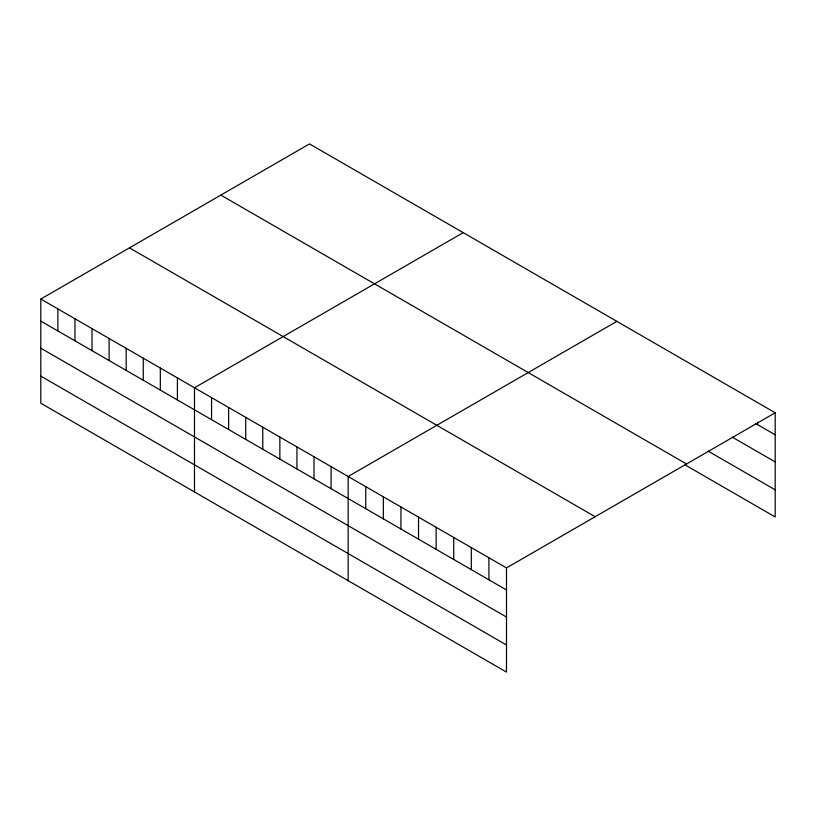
<?xml version="1.0" encoding="UTF-8"?>
<svg xmlns="http://www.w3.org/2000/svg" width="816" height="816" viewBox="0 0 816 816"><rect width="100%" height="100%" fill="white"/><g stroke="black" fill="none" stroke-linecap="round" stroke-linejoin="round"><path stroke-width="1.22" d="M40.8 299.044L506.491 567.916L506.491 672.088L40.8 403.226L40.8 299.044L309.509 143.912L775.2 412.774L775.2 516.956L685.032 464.896M463.182 232.642L194.483 387.773L194.483 491.946M616.865 321.361L348.157 476.503L348.157 580.676M506.491 567.916L775.2 412.774M755.412 423.402L775.2 434.826M732.319 437.172L775.2 461.927M708.125 451.126L775.2 489.855M220.83 195.106L686.531 463.978M129.469 247.85L595.17 516.722M40.8 321.096L506.491 589.958M40.8 348.197L506.491 617.059M40.8 376.125L506.491 644.987M757.605 422.219L757.605 424.667M488.906 557.756L488.906 579.809M471.311 547.597L471.311 569.65M453.716 537.438L453.716 559.49M436.121 527.289L436.121 549.331M418.526 517.13L418.526 539.172M400.942 506.971L400.942 529.023M383.347 496.811L383.347 518.864M365.752 486.652L365.752 508.705M331.082 466.64L331.082 488.692M314.007 456.787L314.007 478.829M296.932 446.923L296.932 468.976M279.857 437.06L279.857 459.112M262.783 427.207L262.783 449.259M245.708 417.343L245.708 439.396M228.633 407.49L228.633 429.542M211.558 397.627L211.558 419.679M177.409 377.91L177.409 399.962M160.324 368.057L160.324 390.109M143.249 358.193L143.249 380.246M126.174 348.34L126.174 370.393M109.099 338.477L109.099 360.529M92.024 328.624L92.024 350.666M74.95 318.76L74.95 340.813M57.875 308.907L57.875 330.949"/></g></svg>
